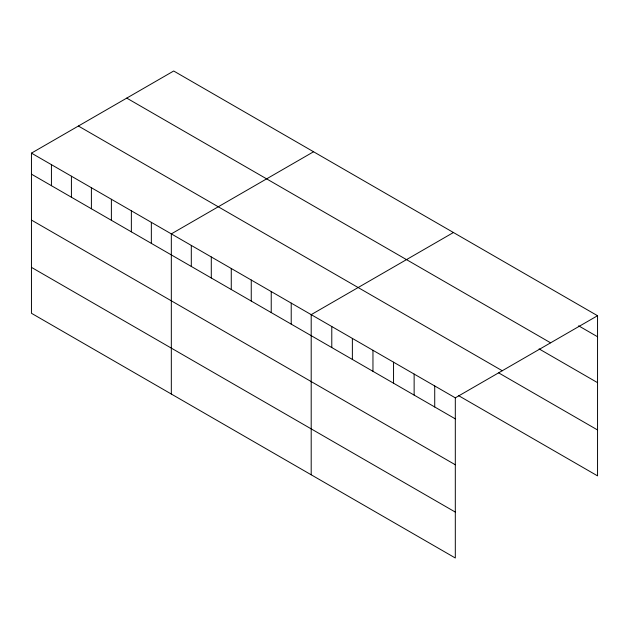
<?xml version="1.0" encoding="UTF-8"?>
<svg xmlns="http://www.w3.org/2000/svg" width="629" height="629" viewBox="0 0 629 629"><rect width="100%" height="100%" fill="white"/><g stroke="black" fill="none" stroke-linecap="round" stroke-linejoin="round"><path stroke-width="0.94" d="M31.45 153.13L455.31 397.843L455.31 557.994L31.45 313.281L31.45 153.13L173.69 71.006L597.55 315.719L597.55 475.87L458.376 395.523M313.564 151.762L171.324 233.886L171.324 394.037M453.438 232.518L311.198 314.642L311.198 474.785M455.31 397.843L597.55 315.719M578.609 325.814L597.55 336.751M126.751 98.108L550.611 342.821M539.084 348.898L597.55 382.66M78.389 126.028L502.249 370.74M498.726 372.911L597.55 429.961M31.45 174.154L455.31 418.867M31.45 220.064L455.31 464.776M31.45 267.364L455.31 512.085M434.725 385.954L434.725 406.987M414.134 374.074L414.134 395.098M393.55 362.186L393.55 383.21M372.958 350.298L372.958 371.322M352.374 338.41L352.374 359.442M331.782 326.53L331.782 347.554M291.219 303.107L291.219 324.132M271.233 291.565L271.233 312.597M251.254 280.031L251.254 301.055M231.268 268.497L231.268 289.521M211.289 256.954L211.289 277.987M191.302 245.42L191.302 266.444M151.345 222.352L151.345 243.376M131.359 210.809L131.359 231.842M111.38 199.275L111.38 220.299M91.394 187.741L91.394 208.765M71.415 176.206L71.415 197.231M51.429 164.664L51.429 185.689"/></g></svg>
